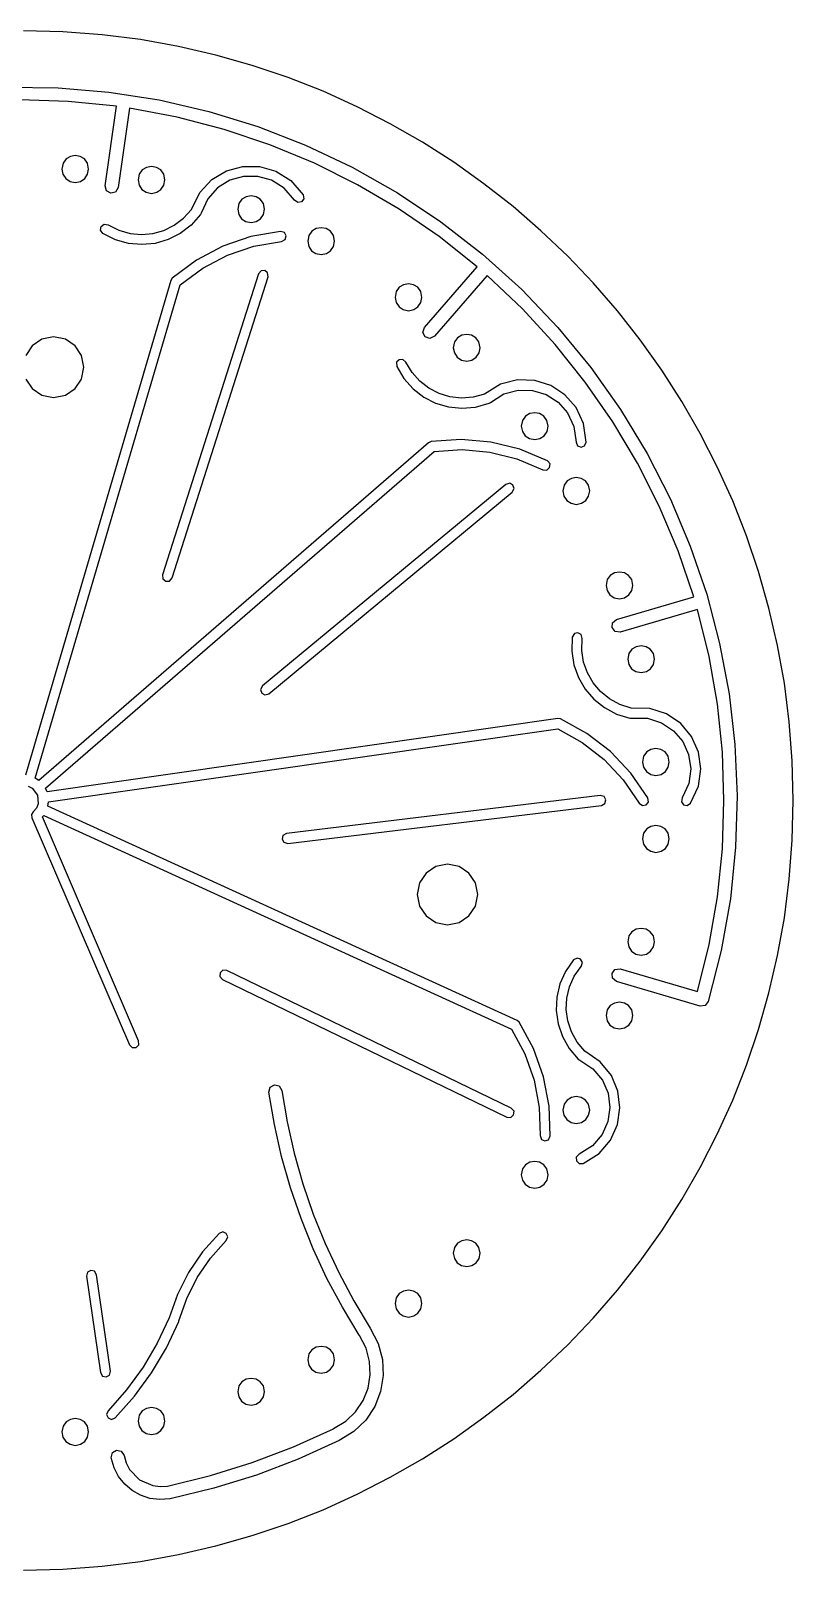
# Model space of a CAD drawing. Extents: x 33 to 186, y 15 to 168.
# Drawn here: x 110.4 to 185.9, y 15.2 to 167.6 of the extents above; entities that cross this region are included whole.
import ezdxf

# ---------------------------------------------------------------- set-up
doc = ezdxf.new("R2010")
doc.units = 0

msp = doc.modelspace()

# ---------------------------------------------------------------- linework, layer by layer
for p, q in [((113.610041, 167.466015), (109.688804, 167.565166)), ((117.479801, 167.171755), (113.610041, 167.466015)), ((121.293297, 166.687173), (117.479801, 167.171755)), ((125.045742, 166.017057), (121.293297, 166.687173)), ((128.732347, 165.166195), (125.045742, 166.017057)), ((132.348324, 164.139374), (128.732347, 165.166195)), ((135.888886, 162.941383), (132.348324, 164.139374)), ((108.079987, 161.995857), (113.129696, 161.92973)), ((113.129696, 161.92973), (118.15624, 161.504229)), ((139.349245, 161.577009), (135.888886, 162.941383)), ((142.724613, 160.05104), (139.349245, 161.577009)), ((114.129849, 160.572902), (109.341136, 160.71438)), ((118.914467, 160.098837), (114.129849, 160.572902)), ((117.782025, 152.222458), (118.914467, 160.098837)), ((118.15624, 161.504229), (123.139691, 160.721754)), ((123.139691, 160.721754), (128.060122, 159.584709)), ((146.010202, 158.368263), (142.724613, 160.05104)), ((120.201237, 159.913862), (119.068779, 152.037483)), ((124.925604, 159.020737), (120.201237, 159.913862)), ((129.560201, 157.807345), (124.925604, 159.020737)), ((128.060122, 159.584709), (132.897605, 158.095494)), ((134.089446, 156.280801), (129.560201, 157.807345)), ((132.897605, 158.095494), (137.632213, 156.256512)), ((149.201225, 156.533466), (146.010202, 158.368263)), ((138.497757, 154.44822), (134.089446, 156.280801)), ((137.632213, 156.256512), (142.244019, 154.070165)), ((152.292894, 154.551437), (149.201225, 156.533466)), ((113.617334, 154.459111), (113.502913, 153.880158)), ((113.917618, 154.872649), (113.617334, 154.459111)), ((114.34181, 155.120772), (113.917618, 154.872649)), ((114.827953, 155.20348), (114.34181, 155.120772)), ((115.314091, 155.120772), (114.827953, 155.20348)), ((115.738267, 154.872649), (115.314091, 155.120772)), ((116.038525, 154.459111), (115.738267, 154.872649)), ((116.152908, 153.880158), (116.038525, 154.459111)), ((121.883817, 154.037904), (121.459403, 153.789467)), ((122.37034, 154.120716), (121.883817, 154.037904)), ((122.856863, 154.037904), (122.37034, 154.120716)), ((123.281276, 153.789467), (122.856863, 154.037904)), ((129.784314, 153.704636), (131.399303, 154.139538)), ((131.399303, 154.139538), (133.071809, 154.13233)), ((133.071809, 154.13233), (134.695429, 153.66917)), ((142.769552, 152.316717), (138.497757, 154.44822)), ((142.244019, 154.070165), (146.713094, 151.538855)), ((155.280421, 152.426965), (152.292894, 154.551437)), ((113.502913, 153.880158), (113.607465, 153.364946)), ((113.607465, 153.364946), (113.891539, 152.944326)), ((113.891539, 152.944326), (114.312549, 152.66079)), ((114.312549, 152.66079), (114.827911, 152.556835)), ((114.827911, 152.556835), (115.343254, 152.66079)), ((115.343254, 152.66079), (115.764234, 152.944326)), ((115.764234, 152.944326), (116.048302, 153.364946)), ((116.048302, 153.364946), (116.152908, 153.880158)), ((116.152908, 153.880158), (116.152908, 153.880158)), ((121.159208, 153.375406), (121.045341, 152.795719)), ((121.045341, 152.795719), (121.149466, 152.279971)), ((121.459403, 153.789467), (121.159208, 153.375406)), ((123.581471, 153.375406), (123.281276, 153.789467)), ((123.695339, 152.795719), (123.581471, 153.375406)), ((123.591214, 152.279971), (123.695339, 152.795719)), ((123.695339, 152.795719), (123.695339, 152.795719)), ((127.152501, 151.563873), (128.333246, 152.841467)), ((128.333246, 152.841467), (129.784314, 153.704636)), ((130.135163, 152.766035), (128.921216, 152.027964)), ((131.491163, 153.142927), (130.135163, 152.766035)), ((132.898562, 153.146167), (131.491163, 153.142927)), ((134.266707, 152.763286), (132.898562, 153.146167)), ((135.504943, 151.981814), (134.266707, 152.763286)), ((134.695429, 153.66917), (136.16376, 152.736213)), ((136.16376, 152.736213), (137.370398, 151.319619)), ((158.159018, 150.164836), (155.280421, 152.426965)), ((117.91418, 151.711697), (117.782025, 152.222458)), ((118.333042, 151.487557), (117.91418, 151.711697)), ((118.798083, 151.584624), (118.333042, 151.487557)), ((119.068779, 152.037483), (118.798083, 151.584624)), ((121.149466, 152.279971), (121.433424, 151.858805)), ((121.433424, 151.858805), (121.85459, 151.574847)), ((121.85459, 151.574847), (122.370339, 151.470722)), ((122.370339, 151.470722), (122.886089, 151.574847)), ((122.886089, 151.574847), (123.307255, 151.858805)), ((123.307255, 151.858805), (123.591214, 152.279971)), ((126.348484, 149.885698), (127.152501, 151.563873)), ((127.939976, 150.941182), (127.282097, 149.51816)), ((128.921216, 152.027964), (127.939976, 150.941182)), ((131.32192, 150.892504), (131.021635, 150.478965)), ((131.746112, 151.140627), (131.32192, 150.892504)), ((132.232255, 151.223334), (131.746112, 151.140627)), ((132.718393, 151.140627), (132.232255, 151.223334)), ((133.142569, 150.892504), (132.718393, 151.140627)), ((133.442826, 150.478965), (133.142569, 150.892504)), ((136.522616, 150.78928), (135.504943, 151.981814)), ((137.437582, 150.918363), (137.212248, 150.629643)), ((137.370398, 151.319619), (137.437582, 150.918363)), ((146.889249, 149.893407), (142.769552, 152.316717)), ((146.713094, 151.538855), (151.019511, 148.664984)), ((125.551157, 149.004491), (126.348484, 149.885698)), ((127.207321, 149.365771), (126.285399, 148.320966)), ((127.282097, 149.51816), (127.207321, 149.365771)), ((131.021635, 150.478965), (130.907215, 149.900012)), ((130.907215, 149.900012), (131.011767, 149.3848)), ((131.011767, 149.3848), (131.29584, 148.96418)), ((133.168535, 148.96418), (133.452603, 149.3848)), ((133.55721, 149.900012), (133.442826, 150.478965)), ((133.452603, 149.3848), (133.55721, 149.900012)), ((133.55721, 149.900012), (133.55721, 149.900012)), ((136.854044, 150.553326), (136.522616, 150.78928)), ((136.522616, 150.78928), (136.522616, 150.78928)), ((137.212248, 150.629643), (136.854044, 150.553326)), ((150.841268, 147.185403), (146.889249, 149.893407)), ((160.923898, 147.769838), (158.159018, 150.164836)), ((117.316165, 147.832749), (117.393758, 148.189887)), ((117.549483, 147.500641), (117.316165, 147.832749)), ((117.393758, 148.189887), (117.682539, 148.413883)), ((117.682539, 148.413883), (118.08279, 148.34656)), ((118.08279, 148.34656), (119.143856, 147.811402)), ((123.605722, 147.804821), (124.626996, 148.309021)), ((124.626996, 148.309021), (125.551157, 149.004491)), ((126.285399, 148.320966), (125.21114, 147.494387)), ((131.29584, 148.96418), (131.716851, 148.680644)), ((131.716851, 148.680644), (132.232212, 148.576689)), ((132.232212, 148.576689), (132.747555, 148.680644)), ((132.747555, 148.680644), (133.168535, 148.96418)), ((138.677077, 147.976739), (138.252664, 147.728302)), ((139.1636, 148.059551), (138.677077, 147.976739)), ((139.650123, 147.976739), (139.1636, 148.059551)), ((140.074537, 147.728302), (139.650123, 147.976739)), ((151.019511, 148.664984), (155.143343, 145.450953)), ((118.794148, 146.874249), (117.549483, 147.500641)), ((120.098937, 146.507115), (118.794148, 146.874249)), ((119.143856, 147.811402), (120.256401, 147.495182)), ((121.428442, 146.3924), (120.098937, 146.507115)), ((120.256401, 147.495182), (121.390706, 147.392368)), ((121.390706, 147.392368), (122.517052, 147.497426)), ((122.747251, 146.523266), (121.428442, 146.3924)), ((122.517052, 147.497426), (123.605722, 147.804821)), ((124.019954, 146.892875), (122.747251, 146.523266)), ((125.21114, 147.494387), (124.019954, 146.892875)), ((132.219157, 147.186498), (129.427626, 146.228928)), ((135.142197, 147.705134), (132.219157, 147.186498)), ((132.505123, 146.227524), (135.240002, 146.709932)), ((135.529994, 147.58588), (135.142197, 147.705134)), ((135.240002, 146.709932), (135.597165, 146.902398)), ((135.687739, 147.256341), (135.529994, 147.58588)), ((135.597165, 146.902398), (135.687739, 147.256341)), ((137.952469, 147.31424), (137.838602, 146.734554)), ((137.838602, 146.734554), (137.942727, 146.218805)), ((138.252664, 147.728302), (137.952469, 147.31424)), ((140.374732, 147.31424), (140.074537, 147.728302)), ((140.488599, 146.734554), (140.374732, 147.31424)), ((140.384474, 146.218805), (140.488599, 146.734554)), ((140.488599, 146.734554), (140.488599, 146.734554)), ((154.610026, 144.199822), (150.841268, 147.185403)), ((163.570272, 145.246759), (160.923898, 147.769838)), ((126.816514, 144.853544), (124.434732, 143.081467)), ((129.427626, 146.228928), (126.816514, 144.853544)), ((127.441331, 144.064887), (129.89068, 145.339484)), ((129.89068, 145.339484), (132.505123, 146.227524)), ((137.942727, 146.218805), (138.226684, 145.797639)), ((138.226684, 145.797639), (138.64785, 145.513682)), ((138.64785, 145.513682), (139.163599, 145.409557)), ((139.163599, 145.409557), (139.679349, 145.513682)), ((139.679349, 145.513682), (140.100516, 145.797639)), ((140.100516, 145.797639), (140.384474, 146.218805)), ((155.143343, 145.450953), (159.019366, 141.942013)), ((166.093353, 142.600387), (163.570272, 145.246759)), ((132.953291, 143.502337), (123.469535, 113.701422)), ((125.201734, 142.422809), (127.441331, 144.064887)), ((133.215514, 143.812086), (132.953291, 143.502337)), ((133.580853, 143.826889), (133.215514, 143.812086)), ((133.870637, 143.603609), (133.580853, 143.826889)), ((133.906194, 143.199106), (133.870637, 143.603609)), ((149.399058, 138.186073), (154.610026, 144.199822)), ((155.592592, 143.348582), (150.381627, 137.3347)), ((159.084118, 140.043048), (155.592592, 143.348582)), ((124.283657, 142.845599), (109.899158, 93.857004)), ((110.85865, 93.574585), (125.201734, 142.422809)), ((124.434732, 143.081467), (124.283657, 142.845599)), ((124.42245, 113.397662), (133.906194, 143.199106)), ((146.599049, 141.757418), (146.485182, 141.177732)), ((146.899244, 142.171479), (146.599049, 141.757418)), ((147.323658, 142.419916), (146.899244, 142.171479)), ((147.810181, 142.502729), (147.323658, 142.419916)), ((148.296704, 142.419916), (147.810181, 142.502729)), ((148.721117, 142.171479), (148.296704, 142.419916)), ((149.021312, 141.757418), (148.721117, 142.171479)), ((149.135179, 141.177732), (149.021312, 141.757418)), ((159.019366, 141.942013), (162.591761, 138.194636)), ((168.488354, 139.835509), (166.093353, 142.600387)), ((146.485182, 141.177732), (146.589307, 140.661983)), ((146.589307, 140.661983), (146.873265, 140.240817)), ((146.873265, 140.240817), (147.294432, 139.956859)), ((148.325931, 139.956859), (148.747096, 140.240817)), ((148.747096, 140.240817), (149.031054, 140.661983)), ((149.031054, 140.661983), (149.135179, 141.177732)), ((149.135179, 141.177732), (149.135179, 141.177732)), ((147.294432, 139.956859), (147.810182, 139.852734)), ((147.810182, 139.852734), (148.325931, 139.956859)), ((162.326977, 136.516624), (159.084118, 140.043048)), ((170.750485, 136.956914), (168.488354, 139.835509)), ((112.688329, 137.26049), (111.520595, 137.024736)), ((113.856063, 137.024736), (112.688329, 137.26049)), ((149.233355, 137.684621), (149.399058, 138.186073)), ((149.464685, 137.269163), (149.233355, 137.684621)), ((149.908844, 137.099317), (149.464685, 137.269163)), ((150.381627, 137.3347), (149.908844, 137.099317)), ((152.658049, 137.181447), (152.357854, 136.767385)), ((153.082463, 137.429884), (152.658049, 137.181447)), ((153.568986, 137.512696), (153.082463, 137.429884)), ((154.055509, 137.429884), (153.568986, 137.512696)), ((154.479922, 137.181447), (154.055509, 137.429884)), ((154.780117, 136.767385), (154.479922, 137.181447)), ((162.591761, 138.194636), (165.854729, 134.228039)), ((110.567012, 136.381812), (109.924088, 135.428229)), ((111.520595, 137.024736), (110.567012, 136.381812)), ((114.809648, 136.381812), (113.856063, 137.024736)), ((115.452572, 135.428229), (114.809648, 136.381812)), ((152.357854, 136.767385), (152.243987, 136.187699)), ((152.243987, 136.187699), (152.348112, 135.67195)), ((152.348112, 135.67195), (152.63207, 135.250784)), ((154.505901, 135.250784), (154.789859, 135.67195)), ((154.893984, 136.187699), (154.780117, 136.767385)), ((154.789859, 135.67195), (154.893984, 136.187699)), ((154.893984, 136.187699), (154.893984, 136.187699)), ((165.31191, 132.783719), (162.326977, 136.516624)), ((172.874961, 133.969389), (170.750485, 136.956914)), ((115.688327, 134.260495), (115.452572, 135.428229)), ((115.452572, 133.092761), (115.688327, 134.260495)), ((115.688327, 134.260495), (115.688327, 134.260495)), ((146.89666, 135.002971), (146.638331, 134.744528)), ((146.638331, 134.744528), (146.654973, 134.339068)), ((146.654973, 134.339068), (147.363399, 133.139197)), ((147.260641, 135.035289), (146.89666, 135.002971)), ((147.560958, 134.762372), (147.260641, 135.035289)), ((148.164256, 133.738512), (147.560958, 134.762372)), ((152.63207, 135.250784), (153.053236, 134.966826)), ((153.053236, 134.966826), (153.568984, 134.862702)), ((153.568984, 134.862702), (154.084735, 134.966826)), ((154.084735, 134.966826), (154.505901, 135.250784)), ((165.854729, 134.228039), (168.802468, 130.061443)), ((109.924088, 133.092761), (110.567012, 132.139177)), ((114.809648, 132.139177), (115.452572, 133.092761)), ((147.363399, 133.139197), (148.26257, 132.124921)), ((148.929227, 132.871004), (148.164256, 133.738512)), ((149.82788, 132.17126), (148.929227, 132.871004)), ((158.61432, 133.001913), (156.930295, 132.565492)), ((160.301701, 132.94355), (158.61432, 133.001913)), ((161.895442, 132.436284), (160.301701, 132.94355)), ((168.029654, 128.858745), (165.31191, 132.783719)), ((174.856992, 130.877722), (172.874961, 133.969389)), ((110.567012, 132.139177), (111.520595, 131.496254)), ((111.520595, 131.496254), (112.688329, 131.260499)), ((112.688329, 131.260499), (113.856063, 131.496254)), ((113.856063, 131.496254), (114.809648, 132.139177)), ((148.26257, 132.124921), (149.319001, 131.309633)), ((149.319001, 131.309633), (150.499205, 130.706722)), ((150.832221, 131.650692), (149.82788, 132.17126)), ((151.914259, 131.320711), (150.832221, 131.650692)), ((153.046, 131.192729), (151.914259, 131.320711)), ((154.199452, 131.278157), (153.046, 131.192729)), ((155.346622, 131.588408), (154.199452, 131.278157)), ((156.930295, 132.565492), (155.346622, 131.588405)), ((155.346622, 131.588405), (155.346622, 131.588408)), ((155.933322, 130.774466), (157.256109, 131.615911)), ((157.256109, 131.615911), (158.669139, 131.999671)), ((158.669139, 131.999671), (160.089408, 131.964266)), ((160.089408, 131.964266), (161.433911, 131.548218)), ((161.433911, 131.548218), (162.619642, 130.790046)), ((163.298546, 131.525995), (161.895442, 132.436284)), ((164.414019, 130.258564), (163.298546, 131.525995)), ((150.499205, 130.706722), (151.769696, 130.329582)), ((151.769696, 130.329582), (153.096987, 130.191602)), ((153.096987, 130.191602), (154.447592, 130.306176)), ((154.447592, 130.306176), (155.788026, 130.686693)), ((155.788026, 130.686693), (155.933322, 130.774466)), ((159.813261, 129.662132), (159.388848, 129.413695)), ((160.299784, 129.744944), (159.813261, 129.662132)), ((160.786307, 129.662132), (160.299784, 129.744944)), ((161.210721, 129.413695), (160.786307, 129.662132)), ((162.619642, 130.790046), (163.563597, 129.728271)), ((163.563597, 129.728271), (164.182772, 128.401414)), ((165.144863, 128.679871), (164.414019, 130.258564)), ((168.802468, 130.061443), (171.429177, 125.714067)), ((176.691791, 127.6867), (174.856992, 130.877722)), ((159.088653, 128.999633), (158.974786, 128.419947)), ((158.974786, 128.419947), (159.07891, 127.904198)), ((159.388848, 129.413695), (159.088653, 128.999633)), ((161.510916, 128.999633), (161.210721, 129.413695)), ((161.624783, 128.419947), (161.510916, 128.999633)), ((161.520658, 127.904198), (161.624783, 128.419947)), ((161.624783, 128.419947), (161.624783, 128.419947)), ((164.182772, 128.401414), (164.39416, 126.847996)), ((165.394082, 126.835798), (165.144863, 128.679871)), ((170.47095, 124.756112), (168.029654, 128.858745)), ((149.799081, 126.782609), (111.212572, 93.347089)), ((150.05374, 126.899457), (149.799081, 126.782609)), ((153.01548, 127.102535), (150.05374, 126.899457)), ((155.955676, 126.847907), (153.01548, 127.102535)), ((158.821763, 126.144251), (155.955676, 126.847907)), ((159.07891, 127.904198), (159.362868, 127.483032)), ((159.362868, 127.483032), (159.784034, 127.199074)), ((159.784034, 127.199074), (160.299783, 127.094949)), ((160.299783, 127.094949), (160.815533, 127.199074)), ((160.815533, 127.199074), (161.2367, 127.483032)), ((161.2367, 127.483032), (161.520658, 127.904198)), ((164.39416, 126.847996), (164.546187, 126.471828)), ((165.232923, 126.463451), (165.394082, 126.835798)), ((178.37457, 124.401112), (176.691791, 127.6867)), ((111.867433, 92.590863), (150.342823, 125.930625)), ((150.342823, 125.930625), (153.114704, 126.101246)), ((153.114704, 126.101246), (155.864346, 125.849305)), ((155.864346, 125.849305), (158.543873, 125.182904)), ((158.543873, 125.182904), (161.105409, 124.110144)), ((161.561177, 125.000241), (158.821763, 126.144251)), ((161.82361, 124.690681), (161.561177, 125.000241)), ((164.546187, 126.471828), (164.888033, 126.342887)), ((164.888033, 126.342887), (165.232923, 126.463451)), ((171.429177, 125.714067), (173.729057, 121.205128)), ((161.105409, 124.110144), (161.51027, 124.078739)), ((161.51027, 124.078739), (161.778156, 124.327882)), ((161.778156, 124.327882), (161.82361, 124.690681)), ((172.626537, 120.490229), (170.47095, 124.756112)), ((179.900542, 121.025745), (178.37457, 124.401112)), ((157.447581, 122.647442), (133.357785, 102.705273)), ((157.835866, 122.766565), (157.447581, 122.647442)), ((158.151285, 122.581623), (157.835866, 122.766565)), ((158.08525, 121.877328), (158.274269, 122.237061)), ((158.274269, 122.237061), (158.151285, 122.581623)), ((163.208329, 122.58929), (163.094462, 122.009603)), ((163.094462, 122.009603), (163.198587, 121.493855)), ((163.508524, 123.003351), (163.208329, 122.58929)), ((163.932938, 123.251788), (163.508524, 123.003351)), ((164.41946, 123.334601), (163.932938, 123.251788)), ((164.905983, 123.251788), (164.41946, 123.334601)), ((165.330397, 123.003351), (164.905983, 123.251788)), ((165.630592, 122.58929), (165.330397, 123.003351)), ((165.744459, 122.009603), (165.630592, 122.58929)), ((165.640334, 121.493855), (165.744459, 122.009603)), ((165.744459, 122.009603), (165.744459, 122.009603)), ((133.995465, 101.935159), (158.08525, 121.877328)), ((163.198587, 121.493855), (163.482545, 121.072689)), ((163.482545, 121.072689), (163.903712, 120.788731)), ((163.903712, 120.788731), (164.419462, 120.684606)), ((164.419462, 120.684606), (164.935211, 120.788731)), ((164.935211, 120.788731), (165.356376, 121.072689)), ((165.356376, 121.072689), (165.640334, 121.493855)), ((174.487154, 116.075507), (172.626537, 120.490229)), ((173.729057, 121.205128), (175.696305, 116.553847)), ((181.264918, 117.565386), (179.900542, 121.025745)), ((182.462911, 114.024824), (181.264918, 117.565386)), ((176.04354, 111.526357), (174.487154, 116.075507)), ((175.696305, 116.553847), (177.325122, 111.779442)), ((123.469535, 113.701422), (123.505097, 113.296957)), ((123.505097, 113.296957), (123.794883, 113.073634)), ((123.794883, 113.073634), (124.160224, 113.088265)), ((124.160224, 113.088265), (124.42245, 113.397662)), ((167.478053, 113.239897), (167.364186, 112.660211)), ((167.778248, 113.653959), (167.478053, 113.239897)), ((168.202662, 113.902396), (167.778248, 113.653959)), ((168.689185, 113.985208), (168.202662, 113.902396)), ((169.175707, 113.902396), (168.689185, 113.985208)), ((169.600121, 113.653959), (169.175707, 113.902396)), ((169.900316, 113.239897), (169.600121, 113.653959)), ((170.014183, 112.660211), (169.900316, 113.239897)), ((183.489733, 110.408847), (182.462911, 114.024824)), ((167.364186, 112.660211), (167.468311, 112.144462)), ((167.468311, 112.144462), (167.752269, 111.723297)), ((167.752269, 111.723297), (168.173436, 111.439339)), ((168.173436, 111.439339), (168.689186, 111.335214)), ((168.408479, 109.284921), (176.04354, 111.526357)), ((168.689186, 111.335214), (169.204935, 111.439339)), ((169.204935, 111.439339), (169.6261, 111.723297)), ((169.6261, 111.723297), (169.910058, 112.144462)), ((169.910058, 112.144462), (170.014183, 112.660211)), ((170.014183, 112.660211), (170.014183, 112.660211)), ((177.325122, 111.779442), (178.609707, 106.901132)), ((176.409757, 110.279594), (168.774696, 108.036835)), ((177.55993, 105.610926), (176.409757, 110.279594)), ((184.340597, 106.722241), (183.489733, 110.408847)), ((167.968919, 108.47795), (167.998804, 108.95223)), ((168.250369, 108.095134), (167.968919, 108.47795)), ((167.998804, 108.95223), (168.408479, 109.284921)), ((164.024384, 107.531233), (163.97165, 106.138833)), ((164.229729, 107.882247), (164.024384, 107.531233)), ((164.587225, 107.960254), (164.229729, 107.882247)), ((164.911055, 107.790323), (164.587225, 107.960254)), ((165.015403, 107.397526), (164.911055, 107.790323)), ((164.969389, 106.210033), (165.015403, 107.397526)), ((168.774696, 108.036835), (168.250369, 108.095134)), ((178.609707, 106.901132), (179.544259, 101.938137)), ((185.010714, 102.969796), (184.340597, 106.722241)), ((163.97165, 106.138833), (164.179722, 104.799442)), ((165.143914, 105.066664), (164.969389, 106.210033)), ((169.624853, 105.928572), (169.510986, 105.348886)), ((169.510986, 105.348886), (169.615111, 104.833137)), ((169.925048, 106.342634), (169.624853, 105.928572)), ((170.349462, 106.591071), (169.925048, 106.342634)), ((170.835985, 106.673883), (170.349462, 106.591071)), ((171.322507, 106.591071), (170.835985, 106.673883)), ((171.746921, 106.342634), (171.322507, 106.591071)), ((172.047116, 105.928572), (171.746921, 106.342634)), ((172.160983, 105.348886), (172.047116, 105.928572)), ((172.056858, 104.833137), (172.160983, 105.348886)), ((172.160983, 105.348886), (172.160983, 105.348886)), ((178.381481, 100.89093), (177.55993, 105.610926)), ((164.179722, 104.799442), (164.62767, 103.542428)), ((165.521599, 103.992154), (165.143914, 105.066664)), ((166.085064, 103.011236), (165.521599, 103.992154)), ((169.615111, 104.833137), (169.899069, 104.411971)), ((169.899069, 104.411971), (170.320234, 104.128014)), ((170.320234, 104.128014), (170.835983, 104.023889)), ((170.835983, 104.023889), (171.351733, 104.128014)), ((171.351733, 104.128014), (171.7729, 104.411971)), ((171.7729, 104.411971), (172.056858, 104.833137)), ((133.357785, 102.705273), (133.169398, 102.346001)), ((133.169398, 102.346001), (133.292268, 102.001987)), ((164.62767, 103.542428), (165.294563, 102.397161)), ((165.294563, 102.397161), (166.159471, 101.393012)), ((166.81693, 102.148645), (166.085064, 103.011236)), ((167.699819, 101.429114), (166.81693, 102.148645)), ((185.495296, 99.156298), (185.010714, 102.969796)), ((133.292268, 102.001987), (133.607316, 101.817088)), ((133.607316, 101.817088), (133.995465, 101.935159)), ((166.159471, 101.393012), (167.201463, 100.559348)), ((168.716351, 100.877377), (167.699819, 101.429114)), ((169.849147, 100.518169), (168.716351, 100.877377)), ((178.874413, 96.136736), (178.381481, 100.89093)), ((179.544259, 101.938137), (180.122977, 96.909674)), ((162.579771, 99.474847), (112.042201, 92.209017)), ((162.857168, 99.435601), (162.579771, 99.474847)), ((165.458535, 98.005204), (162.857168, 99.435601)), ((167.201463, 100.559348), (168.399608, 99.925541)), ((168.399608, 99.925541), (169.732976, 99.520959)), ((169.732976, 99.520959), (169.902659, 99.516249)), ((171.70967, 100.483949), (169.849147, 100.518169)), ((169.902659, 99.516249), (171.470377, 99.508965)), ((171.470377, 99.508965), (172.86657, 99.067862)), ((173.362309, 99.940638), (171.70967, 100.483949)), ((172.86657, 99.067862), (174.042235, 98.270222)), ((174.750271, 98.979273), (173.362309, 99.940638)), ((185.789557, 95.286535), (185.495296, 99.156298)), ((112.184515, 91.219339), (162.576594, 98.464124)), ((162.576594, 98.464124), (165.000679, 97.109157)), ((167.794324, 96.201409), (165.458535, 98.005204)), ((174.042235, 98.270222), (174.94837, 97.193327)), ((175.816762, 97.690892), (174.750271, 98.979273)), ((176.50499, 96.166532), (175.816762, 97.690892)), ((165.000679, 97.109157), (167.177608, 95.410688)), ((169.825006, 94.059932), (167.794324, 96.201409)), ((171.38779, 96.169039), (171.087595, 95.754978)), ((171.812203, 96.417476), (171.38779, 96.169039)), ((172.298726, 96.500288), (171.812203, 96.417476)), ((172.785249, 96.417476), (172.298726, 96.500288)), ((173.209663, 96.169039), (172.785249, 96.417476)), ((173.509858, 95.754978), (173.209663, 96.169039)), ((174.94837, 97.193327), (175.535972, 95.914457)), ((176.75816, 94.497231), (176.50499, 96.166532)), ((179.038724, 91.36547), (178.874413, 96.136736)), ((180.122977, 96.909674), (180.340061, 91.834963)), ((167.177608, 95.410688), (169.071483, 93.401432)), ((171.087595, 95.754978), (170.973728, 95.175291)), ((170.973728, 95.175291), (171.077853, 94.659542)), ((171.077853, 94.659542), (171.361811, 94.238377)), ((173.235642, 94.238377), (173.5196, 94.659542)), ((173.623725, 95.175291), (173.509858, 95.754978)), ((173.5196, 94.659542), (173.623725, 95.175291)), ((173.623725, 95.175291), (173.623725, 95.175291)), ((175.535972, 95.914457), (175.75604, 94.510895)), ((175.75604, 94.510895), (175.55957, 93.059921)), ((176.519479, 92.774026), (176.75816, 94.497231)), ((185.888708, 91.365296), (185.789557, 95.286535)), ((111.212572, 93.347089), (110.85865, 93.574585)), ((169.071483, 93.401432), (170.646407, 91.114101)), ((171.511048, 91.616491), (169.825006, 94.059932)), ((171.361811, 94.238377), (171.782977, 93.954419)), ((171.782977, 93.954419), (172.298728, 93.850294)), ((172.298728, 93.850294), (172.814476, 93.954419)), ((172.814476, 93.954419), (173.235642, 94.238377)), ((175.55957, 93.059921), (174.89756, 91.638817)), ((110.172717, 92.789328), (110.575661, 92.58159)), ((110.575661, 92.58159), (111.094227, 91.889472)), ((111.094227, 91.889472), (111.155654, 91.026832)), ((112.042201, 92.209017), (111.867433, 92.590863)), ((166.778701, 91.862154), (135.731285, 88.108451)), ((167.169209, 91.751389), (166.778701, 91.862154)), ((166.778701, 91.862154), (166.778701, 91.862154)), ((167.334338, 91.425192), (167.169209, 91.751389)), ((171.564345, 91.213752), (171.511048, 91.616491)), ((174.89756, 91.638814), (174.821972, 91.240103)), ((174.89756, 91.638817), (174.89756, 91.638814)), ((175.732155, 91.087955), (176.519479, 92.774026)), ((180.340061, 91.834963), (180.18971, 86.733224)), ((110.671095, 90.231672), (110.511209, 89.965663)), ((110.511209, 89.965663), (110.539044, 89.656315)), ((110.987176, 90.605942), (110.671095, 90.231672)), ((111.155654, 91.026832), (110.987176, 90.605942)), ((112.124642, 90.802102), (112.184515, 91.219339)), ((158.567931, 69.592634), (112.124642, 90.802102)), ((135.851298, 87.115974), (166.898763, 90.868351)), ((166.898763, 90.868351), (167.251664, 91.069025)), ((167.251664, 91.069025), (167.334338, 91.425192)), ((170.646407, 91.114101), (170.969904, 90.868358)), ((170.969904, 90.868358), (171.329923, 90.932975)), ((171.329923, 90.932975), (171.564345, 91.213752)), ((174.821972, 91.240103), (175.039867, 90.946751)), ((175.039867, 90.946751), (175.395258, 90.861716)), ((175.395258, 90.861716), (175.732155, 91.087955)), ((178.874415, 86.594261), (179.038724, 91.36547)), ((185.789557, 87.444057), (185.888708, 91.365296)), ((185.888708, 91.365296), (185.888708, 91.365296)), ((110.539044, 89.656315), (120.184198, 67.179989)), ((111.590426, 89.742852), (111.709229, 89.893527)), ((121.103153, 67.574278), (111.590426, 89.742852)), ((111.709229, 89.893527), (158.01886, 68.743696)), ((171.38779, 88.549049), (171.087595, 88.134987)), ((171.812203, 88.797486), (171.38779, 88.549049)), ((172.298726, 88.880298), (171.812203, 88.797486)), ((172.785249, 88.797486), (172.298726, 88.880298)), ((173.209663, 88.549049), (172.785249, 88.797486)), ((173.509858, 88.134987), (173.209663, 88.549049)), ((135.377748, 87.908478), (135.294905, 87.552292)), ((135.294905, 87.552292), (135.460255, 87.226067)), ((135.731285, 88.108451), (135.377748, 87.908478)), ((135.460255, 87.226067), (135.851298, 87.115974)), ((171.087595, 88.134987), (170.973728, 87.555301)), ((170.973728, 87.555301), (171.077853, 87.039552)), ((171.077853, 87.039552), (171.361811, 86.618386)), ((173.235642, 86.618386), (173.5196, 87.039552)), ((173.623725, 87.555301), (173.509858, 88.134987)), ((173.5196, 87.039552), (173.623725, 87.555301)), ((173.623725, 87.555301), (173.623725, 87.555301)), ((185.495296, 83.574294), (185.789557, 87.444057)), ((171.361811, 86.618386), (171.782977, 86.334428)), ((171.782977, 86.334428), (172.298728, 86.230304)), ((172.298728, 86.230304), (172.814476, 86.334428)), ((172.814476, 86.334428), (173.235642, 86.618386)), ((178.381485, 81.840237), (178.874415, 86.594261)), ((180.18971, 86.733224), (179.666123, 81.623674)), ((149.548933, 84.178311), (148.905866, 83.225438)), ((150.502274, 84.820683), (149.548933, 84.178311)), ((151.66948, 85.056216), (150.502274, 84.820683)), ((152.836668, 84.820683), (151.66948, 85.056216)), ((153.789982, 84.178311), (152.836668, 84.820683)), ((154.433043, 83.225438), (153.789982, 84.178311)), ((148.905866, 83.225438), (148.669484, 82.058404)), ((154.669475, 82.058404), (154.433043, 83.225438)), ((185.010714, 79.760796), (185.495296, 83.574294)), ((148.669484, 82.058404), (148.905916, 80.89137)), ((148.905916, 80.89137), (149.548977, 79.938497)), ((153.790026, 79.938497), (154.433093, 80.89137)), ((154.433093, 80.89137), (154.669475, 82.058404)), ((154.669475, 82.058404), (154.669475, 82.058404)), ((177.559934, 77.120525), (178.381485, 81.840237)), ((179.666123, 81.623674), (178.7635, 76.525534)), ((149.548977, 79.938497), (150.502291, 79.296124)), ((150.502291, 79.296124), (151.66948, 79.060591)), ((151.66948, 79.060591), (152.836685, 79.296124)), ((152.836685, 79.296124), (153.790026, 79.938497)), ((184.340597, 76.00835), (185.010714, 79.760796)), ((169.624853, 77.961392), (169.510986, 77.381706)), ((169.925048, 78.375454), (169.624853, 77.961392)), ((170.349462, 78.623891), (169.925048, 78.375454)), ((170.835985, 78.706703), (170.349462, 78.623891)), ((171.322507, 78.623891), (170.835985, 78.706703)), ((171.746921, 78.375454), (171.322507, 78.623891)), ((172.047116, 77.961392), (171.746921, 78.375454)), ((172.160983, 77.381706), (172.047116, 77.961392)), ((169.510986, 77.381706), (169.615111, 76.865957)), ((169.615111, 76.865957), (169.899069, 76.444792)), ((169.899069, 76.444792), (170.320234, 76.160834)), ((171.351733, 76.160834), (171.7729, 76.444792)), ((171.7729, 76.444792), (172.056858, 76.865957)), ((172.056858, 76.865957), (172.160983, 77.381706)), ((172.160983, 77.381706), (172.160983, 77.381706)), ((176.409763, 72.452255), (177.559934, 77.120525)), ((178.7635, 76.525534), (177.47604, 71.458021)), ((164.143052, 75.588434), (163.345901, 74.445583)), ((164.505123, 75.772673), (164.143052, 75.588434)), ((164.223749, 73.96606), (164.904466, 74.940166)), ((164.847892, 75.645008), (164.505123, 75.772673)), ((165.028595, 75.326989), (164.847892, 75.645008)), ((164.904466, 74.940166), (165.028595, 75.326989)), ((168.250168, 74.63595), (168.775173, 74.69363)), ((168.775173, 74.69363), (176.409763, 72.452255)), ((170.320234, 76.160834), (170.835983, 76.056709)), ((170.835983, 76.056709), (171.351733, 76.160834)), ((183.489733, 72.321745), (184.340597, 76.00835)), ((129.169067, 74.313657), (129.131743, 73.950069)), ((129.131743, 73.950069), (129.400716, 73.646043)), ((129.431159, 74.568393), (129.169067, 74.313657)), ((129.400716, 73.646043), (157.548464, 60.017552)), ((129.836487, 74.545861), (129.431159, 74.568393)), ((157.984234, 60.91737), (129.836487, 74.545861)), ((162.796812, 73.206322), (162.494057, 71.906675)), ((163.345901, 74.445583), (162.796812, 73.206322)), ((163.752417, 72.909842), (164.223749, 73.96606)), ((167.968332, 74.252838), (168.250168, 74.63595)), ((167.99833, 73.778101), (167.968332, 74.252838)), ((168.408823, 73.445544), (167.99833, 73.778101)), ((176.670104, 71.020898), (168.408823, 73.445544)), ((162.494057, 71.906675), (162.435905, 70.582665)), ((163.432913, 70.671882), (163.489221, 71.801715)), ((163.489221, 71.801715), (163.752417, 72.909842)), ((182.462911, 68.705767), (183.489733, 72.321745)), ((162.435905, 70.582665), (162.620628, 69.270316)), ((163.582246, 69.550547), (163.432913, 70.671882)), ((167.478053, 70.650065), (167.364186, 70.070378)), ((167.778248, 71.064126), (167.478053, 70.650065)), ((168.202662, 71.312563), (167.778248, 71.064126)), ((168.689185, 71.395375), (168.202662, 71.312563)), ((169.175707, 71.312563), (168.689185, 71.395375)), ((169.600121, 71.064126), (169.175707, 71.312563)), ((169.900316, 70.650065), (169.600121, 71.064126)), ((170.014183, 70.070378), (169.900316, 70.650065)), ((177.163414, 71.072894), (176.670104, 71.020898)), ((177.47604, 71.458021), (177.163414, 71.072894)), ((158.01886, 68.743696), (159.325522, 66.293391)), ((158.780015, 69.409482), (158.567931, 69.592634)), ((160.195093, 66.79975), (158.780015, 69.409482)), ((162.620628, 69.270316), (163.046495, 68.00565)), ((163.935972, 68.467913), (163.582246, 69.550547)), ((167.364186, 70.070378), (167.468311, 69.55463)), ((167.468311, 69.55463), (167.752269, 69.133464)), ((167.752269, 69.133464), (168.173436, 68.849506)), ((168.173436, 68.849506), (168.689186, 68.745381)), ((168.689186, 68.745381), (169.204935, 68.849506)), ((169.204935, 68.849506), (169.6261, 69.133464)), ((169.6261, 69.133464), (169.910058, 69.55463)), ((169.910058, 69.55463), (170.014183, 70.070378)), ((170.014183, 70.070378), (170.014183, 70.070378)), ((181.264918, 65.165205), (182.462911, 68.705767)), ((120.184198, 67.179989), (120.475665, 66.897171)), ((120.84085, 66.917911), (121.107448, 67.168262)), ((121.107448, 67.168262), (121.103153, 67.574278)), ((163.046495, 68.00565), (163.711777, 66.824691)), ((164.492841, 67.454184), (163.935972, 68.467913)), ((165.251607, 66.539563), (164.492841, 67.454184)), ((120.475665, 66.897171), (120.84085, 66.917911)), ((159.325522, 66.293391), (160.238579, 63.687676)), ((161.184877, 64.019477), (160.195093, 66.79975)), ((163.711777, 66.824691), (164.614745, 65.763462)), ((164.614745, 65.763462), (164.754942, 65.667759)), ((164.754942, 65.667759), (166.069852, 64.814059)), ((166.798278, 65.5049), (165.251607, 66.539563)), ((165.251607, 66.539563), (165.251607, 66.539563)), ((161.735425, 61.120083), (161.184877, 64.019477)), ((166.069852, 64.814059), (167.005926, 63.688141)), ((167.89483, 64.154353), (166.798278, 65.5049)), ((168.542704, 62.595212), (167.89483, 64.154353)), ((179.900542, 61.704847), (181.264918, 65.165205)), ((133.995438, 62.479685), (134.127584, 62.990527)), ((134.127584, 62.990527), (134.54702, 63.214204)), ((134.54702, 63.214204), (135.012426, 63.11639)), ((135.012426, 63.11639), (135.282481, 62.662758)), ((135.282481, 62.662758), (135.813085, 59.537725)), ((160.238579, 63.687676), (160.745512, 60.973498)), ((167.005926, 63.688141), (167.563721, 62.381513)), ((168.743342, 60.934768), (168.542704, 62.595212)), ((134.537945, 59.284719), (133.995438, 62.479685)), ((160.745512, 60.973498), (160.833796, 58.197809)), ((161.83279, 58.152986), (161.735425, 61.120083)), ((163.208329, 61.300675), (163.094462, 60.720989)), ((163.508524, 61.714737), (163.208329, 61.300675)), ((163.932938, 61.963174), (163.508524, 61.714737)), ((164.41946, 62.045986), (163.932938, 61.963174)), ((164.905983, 61.963174), (164.41946, 62.045986)), ((165.330397, 61.714737), (164.905983, 61.963174)), ((165.630592, 61.300675), (165.330397, 61.714737)), ((165.744459, 60.720989), (165.630592, 61.300675)), ((167.743797, 60.985678), (167.546711, 59.592144)), ((167.563721, 62.381513), (167.743797, 60.985678)), ((178.37457, 58.329479), (179.900542, 61.704847)), ((135.813085, 59.537725), (136.509243, 56.452383)), ((157.548464, 60.017552), (157.954091, 59.994839)), ((157.954091, 59.994839), (158.216402, 60.249759)), ((158.253686, 60.61353), (157.984234, 60.91737)), ((158.216402, 60.249759), (158.253686, 60.61353)), ((163.094462, 60.720989), (163.198587, 60.20524)), ((163.198587, 60.20524), (163.482545, 59.784074)), ((163.482545, 59.784074), (163.903712, 59.500116)), ((163.903712, 59.500116), (164.419462, 59.395991)), ((164.419462, 59.395991), (164.935211, 59.500116)), ((164.935211, 59.500116), (165.356376, 59.784074)), ((165.356376, 59.784074), (165.640334, 60.20524)), ((165.640334, 60.20524), (165.744459, 60.720989)), ((165.744459, 60.720989), (165.744459, 60.720989)), ((167.546711, 59.592144), (166.97302, 58.292415)), ((168.498185, 59.280312), (168.743342, 60.934768)), ((135.249761, 56.13035), (134.537945, 59.284719)), ((160.833796, 58.197809), (160.97308, 57.816183)), ((161.659888, 57.785367), (161.83279, 58.152986)), ((166.97302, 58.292415), (166.023284, 57.177999)), ((167.808672, 57.739133), (168.498185, 59.280312)), ((176.691791, 55.043891), (178.37457, 58.329479)), ((136.509243, 56.452383), (137.368575, 53.413132)), ((160.97308, 57.816183), (161.310881, 57.675901)), ((161.310881, 57.675901), (161.659888, 57.785367)), ((166.023284, 57.177999), (164.69806, 56.340399)), ((165.102348, 55.425767), (166.676246, 56.418521)), ((166.676246, 56.418521), (167.808672, 57.739133)), ((136.128454, 53.023126), (135.249761, 56.13035)), ((159.088653, 54.890332), (158.974786, 54.310645)), ((159.388848, 55.304393), (159.088653, 54.890332)), ((159.813261, 55.55283), (159.388848, 55.304393)), ((160.299784, 55.635643), (159.813261, 55.55283)), ((160.786307, 55.55283), (160.299784, 55.635643)), ((161.210721, 55.304393), (160.786307, 55.55283)), ((161.510916, 54.890332), (161.210721, 55.304393)), ((161.624783, 54.310645), (161.510916, 54.890332)), ((164.69806, 56.340399), (164.418242, 56.04588)), ((164.418242, 56.04588), (164.442887, 55.680939)), ((164.442887, 55.680939), (164.69619, 55.417071)), ((164.69619, 55.417071), (165.102348, 55.425767)), ((174.856992, 51.852869), (176.691791, 55.043891)), ((137.368575, 53.413132), (138.388702, 50.42637)), ((158.974786, 54.310645), (159.07891, 53.794897)), ((159.07891, 53.794897), (159.362868, 53.373731)), ((159.362868, 53.373731), (159.784034, 53.089773)), ((160.815533, 53.089773), (161.2367, 53.373731)), ((161.2367, 53.373731), (161.520658, 53.794897)), ((161.520658, 53.794897), (161.624783, 54.310645)), ((161.624783, 54.310645), (161.624783, 54.310645)), ((137.17159, 49.969592), (136.128454, 53.023126)), ((159.784034, 53.089773), (160.299783, 52.985648)), ((160.299783, 52.985648), (160.815533, 53.089773)), ((172.874961, 48.761201), (174.856992, 51.852869)), ((138.388702, 50.42637), (139.567247, 47.498498)), ((138.376734, 46.976294), (137.17159, 49.969592)), ((129.070689, 48.5146), (127.430418, 46.678357)), ((128.21376, 46.056725), (129.771299, 47.801059)), ((129.4474, 48.664861), (129.070689, 48.5146)), ((129.776884, 48.507271), (129.4474, 48.664861)), ((129.771297, 47.801059), (129.928422, 48.17496)), ((129.771299, 47.801059), (129.771297, 47.801059)), ((129.928422, 48.17496), (129.776884, 48.507271)), ((139.567247, 47.498498), (140.901829, 44.635914)), ((152.658049, 47.536639), (152.357854, 47.122577)), ((153.082463, 47.785076), (152.658049, 47.536639)), ((153.568986, 47.867888), (153.082463, 47.785076)), ((154.055509, 47.785076), (153.568986, 47.867888)), ((154.479922, 47.536639), (154.055509, 47.785076)), ((154.780117, 47.122577), (154.479922, 47.536639)), ((170.750485, 45.773676), (172.874961, 48.761201)), ((127.430418, 46.678357), (126.049188, 44.652652)), ((126.903093, 44.132018), (128.21376, 46.056725)), ((139.741452, 44.049779), (138.376734, 46.976294)), ((152.357854, 47.122577), (152.243987, 46.542891)), ((152.243987, 46.542891), (152.348112, 46.027142)), ((152.348112, 46.027142), (152.63207, 45.605976)), ((154.505901, 45.605976), (154.789859, 46.027142)), ((154.893984, 46.542891), (154.780117, 47.122577)), ((154.789859, 46.027142), (154.893984, 46.542891)), ((154.893984, 46.542891), (154.893984, 46.542891)), ((168.488354, 42.895081), (170.750485, 45.773676)), ((116.055131, 44.671036), (115.953838, 44.277526)), ((115.953838, 44.277526), (117.32718, 34.725921)), ((116.377594, 44.843743), (116.055131, 44.671036)), ((116.735635, 44.76899), (116.377594, 44.843743)), ((116.943665, 44.42012), (116.735635, 44.76899)), ((118.316993, 34.868515), (116.943665, 44.42012)), ((126.049188, 44.652652), (124.942999, 42.464589)), ((140.901829, 44.635914), (142.390071, 41.845017)), ((152.63207, 45.605976), (153.053236, 45.322018)), ((153.053236, 45.322018), (153.568984, 45.217893)), ((153.568984, 45.217893), (154.084735, 45.322018)), ((154.084735, 45.322018), (154.505901, 45.605976)), ((125.854567, 42.052851), (126.903093, 44.132018)), ((141.263311, 41.196594), (139.741452, 44.049779)), ((147.323658, 42.795043), (146.899244, 42.546606)), ((147.810181, 42.877855), (147.323658, 42.795043)), ((148.296704, 42.795043), (147.810181, 42.877855)), ((148.721117, 42.546606), (148.296704, 42.795043)), ((166.093353, 40.130203), (168.488354, 42.895081)), ((124.942999, 42.464589), (124.12785, 40.14127)), ((125.083449, 39.845136), (125.854567, 42.052851)), ((142.939876, 38.423283), (141.263311, 41.196594)), ((142.390071, 41.845017), (144.029593, 39.132206)), ((146.599049, 42.132544), (146.485182, 41.552858)), ((146.485182, 41.552858), (146.589307, 41.037109)), ((146.899244, 42.546606), (146.599049, 42.132544)), ((149.021312, 42.132544), (148.721117, 42.546606)), ((149.135179, 41.552858), (149.021312, 42.132544)), ((149.031054, 41.037109), (149.135179, 41.552858)), ((149.135179, 41.552858), (149.135179, 41.552858)), ((124.12785, 40.14127), (122.950796, 37.63229)), ((123.845311, 37.184695), (125.064161, 39.788827)), ((125.064161, 39.788827), (125.083449, 39.845136)), ((146.589307, 41.037109), (146.873265, 40.615943)), ((146.873265, 40.615943), (147.294432, 40.331985)), ((147.294432, 40.331985), (147.810182, 40.227861)), ((147.810182, 40.227861), (148.325931, 40.331985)), ((148.325931, 40.331985), (148.747096, 40.615943)), ((148.747096, 40.615943), (149.031054, 41.037109)), ((163.570272, 37.483831), (166.093353, 40.130203)), ((142.948871, 38.409657), (142.939876, 38.423283)), ((143.607471, 37.158872), (142.948871, 38.409657)), ((144.029593, 39.132206), (144.821896, 37.623989)), ((122.950796, 37.63229), (121.541481, 35.25342)), ((122.384757, 34.715739), (123.845311, 37.184695)), ((138.252664, 36.989786), (137.952469, 36.575724)), ((138.677077, 37.238223), (138.252664, 36.989786)), ((139.1636, 37.321035), (138.677077, 37.238223)), ((139.650123, 37.238223), (139.1636, 37.321035)), ((140.074537, 36.989786), (139.650123, 37.238223)), ((140.374732, 36.575724), (140.074537, 36.989786)), ((143.96078, 35.843294), (143.607471, 37.158872)), ((144.821896, 37.623989), (145.246696, 36.038004)), ((160.923898, 34.960752), (163.570272, 37.483831)), ((121.541481, 35.25342), (119.910482, 33.020703)), ((137.952469, 36.575724), (137.838602, 35.996038)), ((137.838602, 35.996038), (137.942727, 35.480289)), ((137.942727, 35.480289), (138.226684, 35.059124)), ((138.226684, 35.059124), (138.64785, 34.775166)), ((139.679349, 34.775166), (140.100516, 35.059124)), ((140.100516, 35.059124), (140.384474, 35.480289)), ((140.488599, 35.996038), (140.374732, 36.575724)), ((140.384474, 35.480289), (140.488599, 35.996038)), ((140.488599, 35.996038), (140.488599, 35.996038)), ((144.021632, 34.509192), (143.96078, 35.843294)), ((145.246696, 36.038004), (145.319428, 34.429879)), ((117.32718, 34.725921), (117.535206, 34.376975)), ((117.535206, 34.376975), (117.893245, 34.302197)), ((117.893245, 34.302197), (118.215705, 34.47493)), ((118.215705, 34.47493), (118.316993, 34.868515)), ((120.693524, 32.398696), (122.384757, 34.715739)), ((131.32192, 33.823069), (131.021635, 33.409531)), ((131.746112, 34.071192), (131.32192, 33.823069)), ((132.232255, 34.1539), (131.746112, 34.071192)), ((132.718393, 34.071192), (132.232255, 34.1539)), ((133.142569, 33.823069), (132.718393, 34.071192)), ((133.442826, 33.409531), (133.142569, 33.823069)), ((138.64785, 34.775166), (139.163599, 34.671041)), ((139.163599, 34.671041), (139.679349, 34.775166)), ((143.802867, 33.202834), (144.021632, 34.509192)), ((145.319428, 34.429879), (145.055523, 32.855242)), ((158.159018, 32.565753), (160.923898, 34.960752)), ((119.910482, 33.020703), (118.068373, 30.950178)), ((118.78263, 30.250303), (120.693524, 32.398696)), ((131.021635, 33.409531), (130.907215, 32.830578)), ((130.907215, 32.830578), (131.011767, 32.315363)), ((131.011767, 32.315363), (131.29584, 31.894744)), ((133.168535, 31.894744), (133.452603, 32.315363)), ((133.55721, 32.830578), (133.442826, 33.409531)), ((133.452603, 32.315363), (133.55721, 32.830578)), ((133.55721, 32.830578), (133.55721, 32.830578)), ((143.317319, 31.97049), (143.802867, 33.202834)), ((145.055523, 32.855242), (144.470416, 31.369718)), ((155.280421, 30.303624), (158.159018, 32.565753)), ((118.068373, 30.950178), (117.918691, 30.573379)), ((117.918691, 30.573379), (118.076597, 30.244165)), ((121.159208, 30.514557), (121.045341, 29.934868)), ((121.459403, 30.928621), (121.159208, 30.514557)), ((121.883817, 31.17706), (121.459403, 30.928621)), ((122.37034, 31.259873), (121.883817, 31.17706)), ((122.856863, 31.17706), (122.37034, 31.259873)), ((123.281276, 30.928621), (122.856863, 31.17706)), ((123.581471, 30.514557), (123.281276, 30.928621)), ((123.695339, 29.934868), (123.581471, 30.514557)), ((131.29584, 31.894744), (131.716851, 31.611211)), ((131.716851, 31.611211), (132.232212, 31.507258)), ((132.232212, 31.507258), (132.747555, 31.611211)), ((132.747555, 31.611211), (133.168535, 31.894744)), ((141.597222, 29.912916), (142.577825, 30.858427)), ((142.577825, 30.858427), (143.317319, 31.97049)), ((144.470416, 31.369718), (143.57954, 30.028935)), ((113.617334, 29.429373), (113.502913, 28.850421)), ((113.917618, 29.84291), (113.617334, 29.429373)), ((114.34181, 30.091032), (113.917618, 29.84291)), ((114.827953, 30.17374), (114.34181, 30.091032)), ((115.314091, 30.091032), (114.827953, 30.17374)), ((115.738267, 29.84291), (115.314091, 30.091032)), ((116.038525, 29.429373), (115.738267, 29.84291)), ((116.152908, 28.850421), (116.038525, 29.429373)), ((118.076597, 30.244165), (118.408955, 30.092989)), ((118.408955, 30.092989), (118.78263, 30.250303)), ((121.045341, 29.934868), (121.149466, 29.419114)), ((121.149466, 29.419114), (121.433424, 28.997946)), ((121.433424, 28.997946), (121.85459, 28.713987)), ((122.886089, 28.713987), (123.307255, 28.997946)), ((123.307255, 28.997946), (123.591214, 29.419114)), ((123.591214, 29.419114), (123.695339, 29.934868)), ((123.695339, 29.934868), (123.695339, 29.934868)), ((136.412497, 27.370168), (140.373794, 29.173345)), ((140.373794, 29.173345), (140.388346, 29.180224)), ((140.388346, 29.180224), (141.597222, 29.912916)), ((143.57954, 30.028935), (142.398328, 28.888521)), ((152.292894, 28.179151), (155.280421, 30.303624)), ((113.502913, 28.850421), (113.607465, 28.335211)), ((113.607465, 28.335211), (113.891539, 27.914594)), ((113.891539, 27.914594), (114.312549, 27.631063)), ((114.312549, 27.631063), (114.827911, 27.527109)), ((114.827911, 27.527109), (115.343254, 27.631063)), ((115.343254, 27.631063), (115.764234, 27.914594)), ((115.764234, 27.914594), (116.048302, 28.335211)), ((116.048302, 28.335211), (116.152908, 28.850421)), ((116.152908, 28.850421), (116.152908, 28.850421)), ((121.85459, 28.713987), (122.370339, 28.609862)), ((122.370339, 28.609862), (122.886089, 28.713987)), ((140.942213, 28.004102), (136.905302, 26.167095)), ((142.398328, 28.888521), (140.942213, 28.004102)), ((149.201225, 26.197122), (152.292894, 28.179151)), ((118.389259, 26.287908), (118.502534, 26.803746)), ((118.668303, 25.312419), (118.389259, 26.287908)), ((118.502534, 26.803746), (118.913425, 27.043061)), ((118.913425, 27.043061), (119.382062, 26.962545)), ((119.382062, 26.962545), (119.668573, 26.518889)), ((119.668573, 26.518889), (119.87499, 25.796753)), ((132.349739, 25.820989), (136.412497, 27.370168)), ((136.905302, 26.167095), (132.765004, 24.588987)), ((146.010202, 24.362325), (149.201225, 26.197122)), ((119.12146, 24.438081), (118.668303, 25.312419)), ((119.725596, 23.681077), (119.12146, 24.438081)), ((119.87499, 25.796753), (120.21009, 25.149257)), ((120.21009, 25.149257), (121.198164, 24.126027)), ((123.9686, 23.501479), (128.197709, 24.530021)), ((128.197709, 24.530021), (132.349739, 25.820989)), ((132.765004, 24.588987), (128.533751, 23.274071)), ((120.457577, 23.057588), (119.725596, 23.681077)), ((121.29427, 22.583795), (120.457577, 23.057588)), ((121.198164, 24.126027), (122.496449, 23.544876)), ((122.496449, 23.544876), (123.219313, 23.449978)), ((123.219313, 23.449978), (123.9686, 23.501479)), ((128.533751, 23.274071), (124.223973, 22.226641)), ((142.724613, 22.679548), (146.010202, 24.362325)), ((122.212541, 22.275879), (121.29427, 22.583795)), ((123.189257, 22.150022), (122.212541, 22.275879)), ((124.201285, 22.222405), (123.189257, 22.150022)), ((124.223973, 22.226641), (124.201272, 22.222408)), ((124.201272, 22.222408), (124.201285, 22.222405)), ((139.349245, 21.153579), (142.724613, 22.679548)), ((135.888886, 19.789204), (139.349245, 21.153579)), ((128.732347, 17.564392), (132.348324, 18.591213)), ((132.348324, 18.591213), (135.888886, 19.789204)), ((125.045742, 16.71353), (128.732347, 17.564392)), ((109.688804, 15.165421), (113.610041, 15.264572)), ((113.610041, 15.264572), (117.479801, 15.558832)), ((117.479801, 15.558832), (121.293297, 16.043414)), ((121.293297, 16.043414), (125.045742, 16.71353))]:
    msp.add_line(p, q)

doc.saveas('drawing.dxf')
